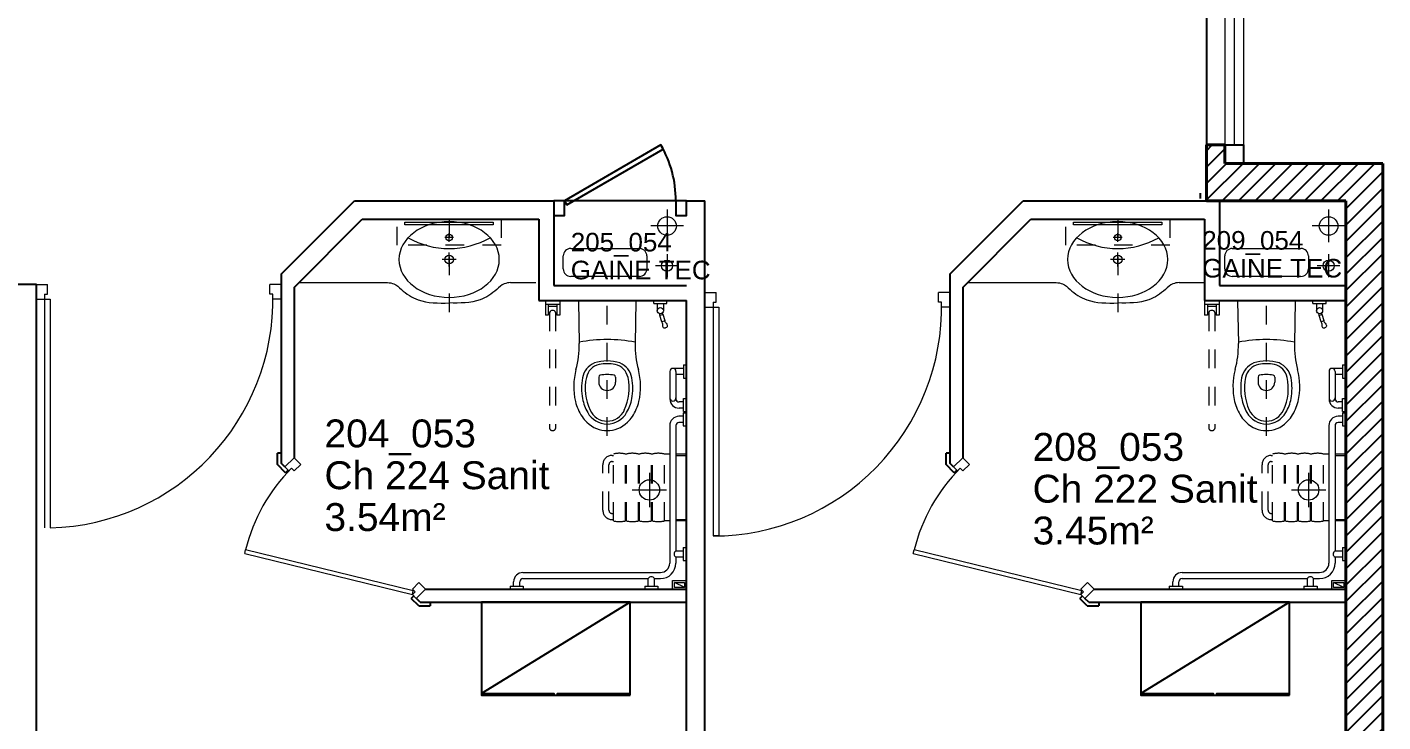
# Model space of a CAD drawing. Header units: millimetres. Extents: x -11 to 211, y -5 to 120.
# Drawn here: x 201.82 to 209.12, y 51.67 to 55.4 of the extents above; entities that cross this region are included whole.
import ezdxf

# ---------------------------------------------------------------- set-up
doc = ezdxf.new("R2010")
doc.units = ezdxf.units.MM
doc.header["$LTSCALE"] = 0.1
doc.header["$MEASUREMENT"] = 0
for name, pattern in [('AXES2', [1.125, 0.75, -0.125, 0.125, -0.125]), ('CONTINU', [0]), ('HIDDEN2', [0.1875, 0.125, -0.0625])]:
    doc.linetypes.add(name, pattern=pattern)
doc.layers.get('0').update_dxf_attribs({"linetype": 'CONTINUOUS'})
for name, color, linetype in [('A_AGENC', 204, 'CONTINUOUS'), ('A_EQMP', 142, 'CONTINUOUS'), ('A_Etiqu_Gaine', 8, 'CONTINUOUS'), ('A_Etiqu_Gaine_ancien', 8, 'CONTINUOUS'), ('A_Etiqu_Gaine_code', 8, 'CONTINUOUS'), ('A_Etiqu_Local', 8, 'CONTINUOUS'), ('A_HACH_STRUC', 7, 'CONTINUOUS'), ('A_MUR_CLOIS', 7, 'CONTINU'), ('A_MURS_ALÈG', 7, 'CONTINU')]:
    doc.layers.add(name, color=color, linetype=linetype)
for name, color, linetype, lineweight in [('A_CHASS', 4, 'CONTINU', 0), ('A_MURS_STRU', 7, 'CONTINU', 40), ('A_PORTE', 8, 'CONTINU', 0), ('A_SANI', 5, 'CONTINU', 0)]:
    doc.layers.add(name, color=color, linetype=linetype, lineweight=lineweight)
doc.styles.add('Attribut', font='arial.ttf')

# ---------------------------------------------------------------- blocks, each defined once
blk = doc.blocks.new('A_Etiqu_Local')
at = {"style": 'Attribut', "flags": 1}
for tag, p in [('CODE_HOPITAL', (-0.4463, 1.632)), ('CODE_SITE', (-0.4463, 1.407)), ('CODE_BATIMENT', (-0.4463, 1.182)), ('CODE_SECTEUR', (-0.4463, 0.957)), ('CODE_ETAGE', (-0.4463, 0.732)), ('NOM_NORMALISE', (-0.4463, -0.843)), ('SECTEUR_ACTIVITE', (-0.4463, -1.068)), ('SOUS_SECTEUR_ACTIVITE', (-0.4463, -1.293)), ('VOLUME', (-0.4463, -1.518)), ('SERVICE', (-0.4463, -1.743)), ('CODE_UG', (-0.4463, -1.968)), ('CODE_UA', (-0.4463, -2.193)), ('CODE_POLE', (-0.4463, -2.418)), ('OCCUPANT_EXTERNE', (-0.4463, -2.643)), ('DISPONIBILITE', (-0.4463, -2.868)), ('ACCES_HANDICAPES', (-0.4463, -3.093)), ('NATURE_SOL', (-0.4463, -3.318)), ('RISQUE_LABORATOIRE', (-0.4463, -3.543)), ('AMIANTE', (-0.4463, -3.768))]:
    blk.add_attdef(tag, p, '', height=0.15, dxfattribs=at)
at = {"layer": 'A_Etiqu_Local', "style": 'Attribut'}
for tag, p in [('CODE_PIECE', (-0.4463, 0.282)), ('NOM_USAGE', (-0.4463, 0.057)), ('SURFACE', (-0.4463, -0.168))]:
    blk.add_attdef(tag, p, '', height=0.15, dxfattribs=at)
blk = doc.blocks.new('A_Etiqu_Gaine')
at = {"style": 'Attribut', "flags": 1}
for tag, p in [('CODE_HOPITAL', (-0.4323, 0.8651)), ('CODE_SITE', (-0.4323, 0.7151)), ('CODE_BATIMENT', (-0.4323, 0.5651)), ('CODE_SECTEUR', (-0.4323, 0.4151)), ('CODE_ETAGE', (-0.4323, 0.2651)), ('NOM_NORMALISE', (-0.4323, -0.3349)), ('SECTEUR_ACTIVITE', (-0.4323, -0.4849)), ('SOUS_SECTEUR_ACTIVITE', (-0.4323, -0.6349)), ('SURFACE', (-0.4323, -0.7849)), ('CODE_UG', (-0.4323, -0.9349)), ('CODE_POLE', (-0.4323, -1.0849)), ('AMIANTE', (-0.4323, -1.2349))]:
    blk.add_attdef(tag, p, '', height=0.1, dxfattribs=at)
at = {"layer": 'A_Etiqu_Gaine', "style": 'Attribut'}
blk.add_attdef('NOM_USAGE', (-0.4323, -0.1849), '', height=0.1, dxfattribs=at)
at = {"layer": 'A_Etiqu_Gaine_ancien', "style": 'Attribut'}
blk.add_attdef('CODE_PIECE_ANCIEN', (-0.4323, 0.1151), '', height=0.1, dxfattribs=at)
at = {"layer": 'A_Etiqu_Gaine_code', "style": 'Attribut'}
blk.add_attdef('CODE_PIECE', (-0.4323, -0.0349), '', height=0.1, dxfattribs=at)

msp = doc.modelspace()

# ---------------------------------------------------------------- hatches: boundary and pattern name
at = {"layer": 'A_HACH_STRUC'}
h = msp.add_hatch(dxfattribs=at)
h.set_pattern_fill('ANSI31', color=8, scale=0.5, angle=359.76959, style=0)
h.paths.add_polyline_path([(201.5499, 63.0209), (201.5499, 63.5209), (202.0499, 63.5209), (202.0499, 63.0209)])
h.paths.add_polyline_path([(201.5499, 56.2709), (201.5499, 56.7709), (202.0499, 56.7709), (202.0499, 56.2709)])
h.paths.add_polyline_path([(174.7499, 59.696), (174.2499, 59.696), (174.2499, 60.196), (174.7499, 60.196)], flags=17)
h.paths.add_polyline_path([(181.4499, 52.546), (181.4499, 53.046), (181.9499, 53.046), (181.9499, 52.546)], flags=17)
h.paths.add_polyline_path([(174.7499, 52.546), (174.2499, 52.546), (174.2499, 53.046), (174.7499, 53.046)], flags=17)
h.paths.add_polyline_path([(201.7164, 49.9462), (201.9164, 49.9462), (202.0662, 49.9462), (202.0662, 50.4462), (201.5662, 50.4462), (201.5662, 49.9462)])
h.paths.add_polyline_path([(194.5, 49.9462), (194.7, 49.9462), (194.8499, 49.9462), (194.8499, 50.4462), (194.3499, 50.4462), (194.3499, 49.9462)])
h.paths.add_polyline_path([(194.5, 69.2462), (194.7, 69.2462), (194.8499, 69.2462), (194.8499, 68.7462), (194.3499, 68.7462), (194.3499, 69.2462)])
edge = h.paths.add_edge_path()
edge.add_line((181.6498, 66.5712), (181.7498, 66.5712))
edge.add_line((174.4498, 66.5712), (174.5498, 66.5712))
edge.add_line((181.825, 67.2962), (181.825, 67.0462))
edge.add_line((181.5754, 67.2962), (181.825, 67.2962))
edge.add_line((181.5754, 67.2962), (181.5754, 67.0462))
edge.add_line((181.4499, 67.0462), (181.5754, 67.0462))
edge.add_line((181.4499, 67.0462), (181.4499, 66.5712))
edge.add_line((181.4499, 66.5712), (181.6498, 66.5712))
edge.add_line((181.9499, 67.0462), (181.825, 67.0462))
edge.add_line((181.7498, 66.5712), (181.9499, 66.5712))
edge.add_line((181.9499, 66.5712), (181.9499, 67.0462))
edge.add_line((174.7499, 67.0462), (174.625, 67.0462))
edge.add_line((174.625, 67.2962), (174.625, 67.0462))
edge.add_line((174.5498, 66.5712), (174.7499, 66.5712))
edge.add_line((174.7499, 66.5712), (174.7499, 67.0462))
edge.add_line((174.3753, 67.2962), (174.3753, 67.0462))
edge.add_line((174.2499, 67.0462), (174.3753, 67.0462))
edge.add_line((174.2499, 67.0462), (174.2499, 66.5712))
edge.add_line((174.2499, 66.5712), (174.4498, 66.5712))
edge.add_line((174.3753, 67.2962), (174.625, 67.2962))
edge.add_line((181.6498, 46.1962), (181.9499, 46.1962))
edge.add_line((181.9499, 46.1962), (181.9499, 45.7212))
edge.add_line((181.4499, 45.7212), (181.4499, 46.1962))
edge.add_line((181.4499, 46.1962), (181.6498, 46.1962))
edge.add_line((181.9499, 45.7212), (181.825, 45.7212))
edge.add_line((181.825, 45.4712), (181.825, 45.7212))
edge.add_line((181.5754, 45.4712), (181.825, 45.4712))
edge.add_line((181.5754, 45.4712), (181.5754, 45.7212))
edge.add_line((181.4499, 45.7212), (181.5754, 45.7212))
edge.add_line((174.4498, 46.1962), (174.7499, 46.1962))
edge.add_line((174.7499, 46.1962), (174.7499, 45.7212))
edge.add_line((174.7499, 45.7212), (174.625, 45.7212))
edge.add_line((174.625, 45.4712), (174.625, 45.7212))
edge.add_line((174.2499, 45.7212), (174.2499, 46.1962))
edge.add_line((174.2499, 46.1962), (174.4498, 46.1962))
edge.add_line((174.3753, 45.4712), (174.3753, 45.7212))
edge.add_line((174.2499, 45.7212), (174.3753, 45.7212))
edge.add_line((174.3753, 45.4712), (174.625, 45.4712))
h = msp.add_hatch(dxfattribs=at)
h.set_pattern_fill('ANSI31', color=8, scale=0.5, angle=359.76959, style=0)
h.set_pattern_definition([(44.7696, (208.16553, 47.69638), (-0.0440161, 0.04437154), [])])
h.paths.add_polyline_path([(209.1159, 54.6709), (208.2655, 54.6709), (208.2655, 54.7709), (208.1655, 54.7709), (208.1655, 54.4709), (208.2359, 54.4709), (208.9159, 54.4709), (208.9159, 47.7964), (208.891, 47.7964), (208.891, 47.6964), (208.9159, 47.6964), (209.1159, 47.6964)])

# ---------------------------------------------------------------- linework, layer by layer
at = {"layer": 'A_AGENC', "color": 8, "linetype": 'Continuous'}
for p, q in [((205.2286, 54.7708), (204.7092, 54.4709)), ((204.722, 54.4487), (205.2414, 54.7485)), ((205.2414, 54.7485), (205.2286, 54.7708)), ((205.3089, 54.4709), (204.7092, 54.4709)), ((204.7092, 54.4709), (204.722, 54.4487))]:
    msp.add_line(p, q, dxfattribs=at)
for points in [[(204.6522, 54.4709), (204.6522, 54.3909), (204.7092, 54.3909), (204.7092, 54.4709)], [(205.3089, 54.4709), (205.3089, 54.3909), (205.3659, 54.3909), (205.3659, 54.4709)]]:
    msp.add_lwpolyline(points, close=True, dxfattribs=at)
msp.add_arc((204.7092, 54.4709), 0.5998, 359.99998, 29.99999, dxfattribs=at)
at = {"layer": 'A_CHASS', "color": 8, "linetype": 'Continuous'}
for p, q in [((208.2655, 56.1709), (208.2655, 54.6709)), ((208.3155, 56.1709), (208.3155, 54.7709)), ((208.3655, 56.1709), (208.3655, 54.7709))]:
    msp.add_line(p, q, dxfattribs=at)
at = {"layer": 'A_EQMP', "color": 8}
for p, q in [((205.0627, 52.3107), (204.2627, 51.8207)), ((208.6126, 52.3107), (207.8126, 51.8207))]:
    msp.add_line(p, q, dxfattribs=at)
for points in [[(205.0627, 51.8107), (205.0627, 52.3107), (204.2627, 52.3107), (204.2627, 51.8107)], [(208.6126, 51.8107), (208.6126, 52.3107), (207.8126, 52.3107), (207.8126, 51.8107)]]:
    msp.add_lwpolyline(points, close=True, dxfattribs=at)
for points in [[(204.2627, 51.8207), (204.6527, 51.8207), (204.6527, 51.8107)], [(204.6727, 51.8107), (204.6727, 51.8207), (205.0627, 51.8207)], [(207.8126, 51.8207), (208.2026, 51.8207), (208.2026, 51.8107)], [(208.2226, 51.8107), (208.2226, 51.8207), (208.6126, 51.8207)]]:
    msp.add_lwpolyline(points, dxfattribs=at)
at = {"layer": 'A_MUR_CLOIS', "color": 8, "linetype": 'Continuous'}
for p, q in [((203.1842, 54.0757), (203.5795, 54.4709)), ((203.5795, 54.4709), (204.6522, 54.4709)), ((204.6522, 54.4709), (204.6522, 54.0139)), ((205.3659, 54.4709), (205.4659, 54.4709)), ((205.4659, 47.7964), (205.4659, 54.4709)), ((206.784, 54.0757), (207.1793, 54.4709)), ((207.1793, 54.4709), (208.2359, 54.4709)), ((208.1345, 54.482), (208.1345, 54.512)), ((208.2359, 54.4709), (208.2359, 54.0139)), ((203.2542, 54.0042), (203.6209, 54.3709)), ((203.6209, 54.3709), (204.5722, 54.3709)), ((204.5722, 54.3709), (204.5722, 53.9339)), ((206.854, 54.0042), (207.2207, 54.3709)), ((207.2207, 54.3709), (208.1559, 54.3709)), ((208.1559, 54.3709), (208.1559, 53.9339)), ((201.8664, 50.4462), (201.8664, 54.0209)), ((203.1839, 54.0757), (203.1839, 53.0595)), ((206.784, 54.0757), (206.784, 53.0595)), ((203.2539, 54.0042), (203.2539, 53.0878)), ((204.6522, 54.0139), (205.3659, 54.0139)), ((206.854, 54.0042), (206.854, 53.0878)), ((208.2359, 54.0139), (208.9159, 54.0139)), ((204.5722, 53.9339), (205.3659, 53.9339)), ((205.3659, 47.7964), (205.3659, 53.9339)), ((208.1559, 53.9339), (208.9159, 53.9339)), ((203.1839, 53.113), (203.1639, 53.113)), ((203.1639, 53.0512), (203.1639, 53.113)), ((206.784, 53.113), (206.764, 53.113)), ((206.764, 53.0512), (206.764, 53.113)), ((203.2076, 53.0075), (203.1639, 53.0512)), ((203.2047, 53.0387), (203.1839, 53.0595)), ((203.2076, 53.0075), (203.2217, 53.0216)), ((206.8077, 53.0075), (206.764, 53.0512)), ((206.8048, 53.0387), (206.784, 53.0595)), ((206.8077, 53.0075), (206.8219, 53.0216)), ((203.899, 52.3446), (203.8849, 52.3305)), ((203.9619, 52.3807), (203.9616, 52.3811)), ((203.9619, 52.3807), (205.3659, 52.3807)), ((207.4989, 52.3446), (207.4847, 52.3305)), ((207.5618, 52.3807), (208.9152, 52.3807)), ((203.9246, 52.2907), (203.8849, 52.3305)), ((203.9329, 52.3107), (203.9121, 52.3316)), ((203.9246, 52.2907), (203.9864, 52.2907)), ((203.9329, 52.3107), (205.3659, 52.3107)), ((203.9864, 52.3107), (203.9864, 52.2907)), ((207.5245, 52.2907), (207.4847, 52.3305)), ((207.5328, 52.3107), (207.5119, 52.3316)), ((207.5245, 52.2907), (207.5863, 52.2907)), ((207.5328, 52.3107), (208.9159, 52.3107)), ((207.5863, 52.3107), (207.5863, 52.2907))]:
    msp.add_line(p, q, dxfattribs=at)
msp.add_lwpolyline([(208.2655, 54.6709), (208.2655, 54.7709), (208.3655, 54.7709), (208.3655, 54.6709)], close=True, dxfattribs=at)
msp.add_lwpolyline([(201.7661, 54.0209), (201.8664, 54.0209)], dxfattribs=at)
at = {"layer": 'A_MURS_ALÈG', "color": 8, "ltscale": 200}
msp.add_line((208.1655, 56.1709), (208.1655, 54.7709), dxfattribs=at)
at = {"layer": 'A_MURS_STRU', "color": 8, "linetype": 'Continuous'}
for p, q in [((208.1655, 54.7709), (208.1655, 54.4709)), ((208.1655, 54.7709), (208.2655, 54.7709)), ((208.2655, 54.6709), (208.2655, 54.7709)), ((209.1159, 54.6709), (208.2655, 54.6709)), ((209.1159, 47.6964), (209.1159, 54.6709)), ((208.1655, 54.4709), (208.9159, 54.4709)), ((208.9159, 47.7964), (208.9159, 54.4709))]:
    msp.add_line(p, q, dxfattribs=at)
at = {"layer": 'A_PORTE', "color": 8, "linetype": 'Continuous'}
for p, q in [((201.8661, 54.0206), (201.9259, 54.0206)), ((201.9259, 53.9684), (201.9259, 54.0206)), ((203.1236, 53.9681), (203.1236, 54.0203)), ((203.1835, 54.0203), (203.1236, 54.0203)), ((201.9099, 53.9684), (201.9259, 53.9684)), ((201.9099, 53.9684), (201.9099, 52.7106)), ((203.1396, 53.9681), (203.1236, 53.9681)), ((203.1396, 53.9403), (203.1396, 53.9681)), ((205.4659, 53.9773), (205.5258, 53.9773)), ((205.4659, 53.9773), (205.4659, 53.8973)), ((205.5258, 53.9251), (205.5258, 53.9773)), ((206.7837, 53.9773), (206.7238, 53.9773)), ((206.7238, 53.9251), (206.7238, 53.9773)), ((201.8661, 53.9406), (201.9399, 53.9406)), ((201.9399, 53.9406), (201.9399, 52.7106)), ((203.1835, 53.9403), (203.1396, 53.9403)), ((205.4659, 53.8973), (205.5398, 53.8973)), ((205.5098, 53.9251), (205.5258, 53.9251)), ((205.5098, 53.9251), (205.5098, 52.6673)), ((205.5398, 53.8973), (205.5398, 52.6673)), ((206.7398, 53.9251), (206.7238, 53.9251)), ((206.7398, 53.8973), (206.7398, 53.9251)), ((206.7837, 53.8973), (206.7398, 53.8973)), ((205.5398, 52.6673), (205.5098, 52.6673))]:
    msp.add_line(p, q, dxfattribs=at)
at = {"layer": 'A_PORTE', "color": 8}
for p, q in [((202.9877, 52.5733), (202.9925, 52.5928)), ((202.9877, 52.5733), (203.8906, 52.3525)), ((203.8953, 52.3719), (202.9923, 52.5928)), ((206.5876, 52.5733), (206.5923, 52.5928)), ((206.5876, 52.5733), (207.4904, 52.3525)), ((207.4952, 52.3719), (206.5922, 52.5928)), ((203.8906, 52.3525), (203.8953, 52.3719)), ((207.4904, 52.3525), (207.4952, 52.3719))]:
    msp.add_line(p, q, dxfattribs=at)
for points in [[(203.2542, 53.0171), (203.24, 53.0313), (203.2259, 53.0171), (203.2047, 53.0384), (203.2542, 53.0878), (203.2895, 53.0525), (203.2542, 53.0171)], [(206.854, 53.0171), (206.8399, 53.0313), (206.8257, 53.0171), (206.8045, 53.0384), (206.854, 53.0878), (206.8894, 53.0525), (206.854, 53.0171)], [(203.9118, 52.3312), (203.8906, 52.3525), (203.9047, 52.3666), (203.8906, 52.3807), (203.9259, 52.4161), (203.9613, 52.3807), (203.9118, 52.3312)], [(207.5116, 52.3312), (207.4904, 52.3525), (207.5046, 52.3666), (207.4904, 52.3807), (207.5258, 52.4161), (207.5611, 52.3807), (207.5116, 52.3312)]]:
    msp.add_lwpolyline(points, dxfattribs=at)
for centre, radius, start, end in [((201.9093, 53.9409), 1.2306, 271.42667, 1.28185), ((205.5098, 53.8973), 1.23, 270, 1.29426), ((203.9047, 52.3666), 0.94, 135, 166.07535), ((207.5046, 52.3666), 0.94, 135, 166.07535)]:
    msp.add_arc(centre, radius, start, end, dxfattribs=at)
at = {"layer": 'A_SANI', "color": 8, "linetype": 'Continuous'}
for p, q in [((205.2618, 54.4226), (205.2618, 54.2469)), ((208.8235, 54.4226), (208.8235, 54.2469)), ((203.8495, 54.3406), (203.8495, 54.3551)), ((203.8495, 54.3551), (204.3259, 54.3551)), ((204.3259, 54.3406), (203.8495, 54.3406)), ((204.3259, 54.3551), (204.3259, 54.3406)), ((205.3496, 54.3347), (205.1739, 54.3347)), ((207.4493, 54.3406), (207.4493, 54.3551)), ((207.4493, 54.3551), (207.9257, 54.3551)), ((207.9257, 54.3406), (207.4493, 54.3406)), ((207.9257, 54.3551), (207.9257, 54.3406)), ((208.9113, 54.3347), (208.7356, 54.3347)), ((204.1124, 54.2727), (204.0646, 54.2727)), ((204.0885, 54.2488), (204.0885, 54.2967)), ((207.7122, 54.2727), (207.6644, 54.2727)), ((207.6883, 54.2488), (207.6883, 54.2967)), ((204.0885, 54.1162), (204.0885, 54.1927)), ((204.7031, 54.1039), (204.7031, 54.1739)), ((204.7431, 54.2139), (205.1131, 54.2139)), ((205.1531, 54.1739), (205.1531, 54.1039)), ((205.2618, 54.1824), (205.2618, 54.0594)), ((207.6883, 54.1162), (207.6883, 54.1927)), ((208.2648, 54.1039), (208.2648, 54.1739)), ((208.3048, 54.2139), (208.6748, 54.2139)), ((208.7148, 54.1739), (208.7148, 54.1039)), ((208.8235, 54.1824), (208.8235, 54.0594)), ((204.1267, 54.1545), (204.0502, 54.1545)), ((205.3233, 54.1209), (205.2003, 54.1209)), ((207.7266, 54.1545), (207.6501, 54.1545)), ((208.885, 54.1209), (208.762, 54.1209)), ((203.2804, 54.0305), (203.7573, 54.0305)), ((204.4196, 54.0305), (204.5561, 54.0305)), ((205.1131, 54.0639), (204.7431, 54.0639)), ((206.8803, 54.0305), (207.3572, 54.0305)), ((208.0194, 54.0305), (208.1559, 54.0305)), ((208.6748, 54.0639), (208.3048, 54.0639)), ((203.1835, 53.9773), (203.1835, 53.8973)), ((206.7837, 53.9773), (206.7837, 53.8973)), ((204.6065, 53.9339), (204.6065, 53.8544)), ((204.6845, 53.9129), (204.6065, 53.9129)), ((204.6224, 53.9129), (204.6224, 53.8544)), ((204.6687, 53.9019), (204.6224, 53.9019)), ((204.6687, 53.9129), (204.6687, 53.8544)), ((204.6845, 53.9339), (204.6845, 53.8544)), ((205.2609, 53.9339), (205.1902, 53.9339)), ((205.1902, 53.9171), (205.1902, 53.9339)), ((205.1902, 53.9171), (205.2609, 53.9171)), ((205.209, 53.9171), (205.209, 53.879)), ((205.242, 53.9171), (205.242, 53.8769)), ((205.2609, 53.9171), (205.2609, 53.9339)), ((208.1558, 53.9339), (208.1558, 53.8544)), ((208.2338, 53.9129), (208.1558, 53.9129)), ((208.1716, 53.9129), (208.1716, 53.8544)), ((208.2179, 53.9019), (208.1716, 53.9019)), ((208.2179, 53.9129), (208.2179, 53.8544)), ((208.2338, 53.9339), (208.2338, 53.8544)), ((208.8101, 53.9339), (208.7394, 53.9339)), ((208.7394, 53.9171), (208.7394, 53.9339)), ((208.7394, 53.9171), (208.8101, 53.9171)), ((208.7583, 53.9171), (208.7583, 53.879)), ((208.7913, 53.9171), (208.7913, 53.8769)), ((208.8101, 53.9171), (208.8101, 53.9339)), ((204.6224, 53.8544), (204.6065, 53.8544)), ((204.629, 53.8619), (204.6224, 53.8619)), ((204.6687, 53.8619), (204.662, 53.8619)), ((204.6845, 53.8544), (204.6687, 53.8544)), ((205.2244, 53.8528), (205.2211, 53.8631)), ((205.2405, 53.8579), (205.2233, 53.8524)), ((205.2342, 53.8184), (205.2233, 53.8524)), ((205.2514, 53.8239), (205.2342, 53.8184)), ((205.2379, 53.811), (205.2353, 53.8188)), ((205.2394, 53.8576), (205.2364, 53.8667)), ((205.2514, 53.8239), (205.2405, 53.8579)), ((205.2528, 53.8157), (205.2503, 53.8236)), ((208.1716, 53.8544), (208.1558, 53.8544)), ((208.1783, 53.8619), (208.1716, 53.8619)), ((208.2179, 53.8619), (208.2113, 53.8619)), ((208.2338, 53.8544), (208.2179, 53.8544)), ((208.7737, 53.8528), (208.7704, 53.8631)), ((208.7897, 53.8579), (208.7725, 53.8524)), ((208.7834, 53.8184), (208.7725, 53.8524)), ((208.8006, 53.8239), (208.7834, 53.8184)), ((208.7871, 53.811), (208.7846, 53.8188)), ((208.7886, 53.8576), (208.7857, 53.8667)), ((208.8006, 53.8239), (208.7897, 53.8579)), ((208.802, 53.8157), (208.7995, 53.8236)), ((205.3499, 53.5876), (205.3667, 53.5876)), ((205.3499, 53.5876), (205.3499, 53.5169)), ((208.8992, 53.5876), (208.9159, 53.5876)), ((208.8992, 53.5876), (208.8992, 53.5169)), ((205.2767, 53.5523), (205.2767, 53.405)), ((205.3499, 53.5688), (205.2932, 53.5688)), ((205.3097, 53.5523), (205.3097, 53.405)), ((205.3499, 53.5358), (205.3097, 53.5358)), ((205.3499, 53.5169), (205.3667, 53.5169)), ((208.8259, 53.5523), (208.8259, 53.405)), ((208.8992, 53.5688), (208.8424, 53.5688)), ((208.8589, 53.5523), (208.8589, 53.405)), ((208.8992, 53.5358), (208.8589, 53.5358)), ((208.8992, 53.5169), (208.9159, 53.5169)), ((205.3499, 53.388), (205.3267, 53.388)), ((205.3499, 53.4068), (205.3667, 53.4068)), ((205.3499, 53.3361), (205.3499, 53.4068)), ((205.3667, 53.4068), (205.3667, 53.3361)), ((208.8992, 53.388), (208.8759, 53.388)), ((208.8992, 53.4068), (208.9159, 53.4068)), ((208.8992, 53.3361), (208.8992, 53.4068)), ((208.9159, 53.4068), (208.9159, 53.3361)), ((205.3492, 53.311), (205.3259, 53.311)), ((205.3499, 53.355), (205.3267, 53.355)), ((205.3492, 53.3298), (205.3492, 53.2591)), ((205.3492, 53.3298), (205.3659, 53.3298)), ((205.3499, 53.3361), (205.3667, 53.3361)), ((208.8984, 53.311), (208.8751, 53.311)), ((208.8992, 53.355), (208.8759, 53.355)), ((208.8984, 53.3298), (208.8984, 53.2591)), ((208.8984, 53.3298), (208.9151, 53.3298)), ((208.8992, 53.3361), (208.9159, 53.3361)), ((205.2759, 53.261), (205.2759, 52.5207)), ((205.3089, 53.261), (205.3089, 52.5862)), ((205.3492, 53.278), (205.3259, 53.278)), ((205.3492, 53.2591), (205.3659, 53.2591)), ((208.8251, 53.261), (208.8251, 52.5207)), ((208.8581, 53.261), (208.8581, 52.5862)), ((208.8984, 53.278), (208.8751, 53.278)), ((208.8984, 53.2591), (208.9151, 53.2591)), ((205.1667, 53.0071), (205.1667, 52.8226)), ((208.7159, 53.0071), (208.7159, 52.8226)), ((205.0744, 52.9149), (205.259, 52.9149)), ((208.6236, 52.9149), (208.8082, 52.9149)), ((205.3492, 52.5862), (205.3089, 52.5862)), ((205.3492, 52.6051), (205.3659, 52.6051)), ((205.3492, 52.6051), (205.3492, 52.5344)), ((205.3659, 52.6051), (205.3659, 52.5344)), ((208.8984, 52.5862), (208.8581, 52.5862)), ((208.8984, 52.6051), (208.9151, 52.6051)), ((208.8984, 52.6051), (208.8984, 52.5344)), ((208.9151, 52.6051), (208.9151, 52.5344)), ((205.3492, 52.5532), (205.3089, 52.5532)), ((205.3089, 52.5532), (205.3089, 52.5207)), ((205.3492, 52.5344), (205.3659, 52.5344)), ((208.8984, 52.5532), (208.8581, 52.5532)), ((208.8581, 52.5532), (208.8581, 52.5207)), ((208.8984, 52.5344), (208.9151, 52.5344)), ((204.4357, 52.3975), (204.4357, 52.4207)), ((204.4687, 52.3975), (204.4687, 52.4207)), ((204.4857, 52.4707), (205.2259, 52.4707)), ((204.4857, 52.4377), (205.1604, 52.4377)), ((205.1604, 52.3975), (205.1604, 52.4377)), ((205.1934, 52.4377), (205.2259, 52.4377)), ((205.1934, 52.3975), (205.1934, 52.4377)), ((205.291, 52.3807), (205.291, 52.4276)), ((205.291, 52.4276), (205.366, 52.4276)), ((205.3568, 52.3907), (205.301, 52.4176)), ((205.301, 52.3907), (205.301, 52.4176)), ((205.301, 52.4176), (205.356, 52.4176)), ((205.356, 52.4176), (205.356, 52.3907)), ((205.366, 52.4276), (205.366, 52.3807)), ((207.9849, 52.3975), (207.9849, 52.4207)), ((208.0179, 52.3975), (208.0179, 52.4207)), ((208.0349, 52.4707), (208.7751, 52.4707)), ((208.0349, 52.4377), (208.7096, 52.4377)), ((208.7096, 52.3975), (208.7096, 52.4377)), ((208.7426, 52.4377), (208.7751, 52.4377)), ((208.7426, 52.3975), (208.7426, 52.4377)), ((208.8402, 52.3807), (208.8402, 52.4276)), ((208.8402, 52.4276), (208.9152, 52.4276)), ((208.906, 52.3907), (208.8502, 52.4176)), ((208.8502, 52.3907), (208.8502, 52.4176)), ((208.8502, 52.4176), (208.9052, 52.4176)), ((208.9052, 52.4176), (208.9052, 52.3907)), ((208.9152, 52.4276), (208.9152, 52.3807)), ((204.4168, 52.3975), (204.4168, 52.3807)), ((204.4168, 52.3975), (204.4875, 52.3975)), ((204.4875, 52.3975), (204.4875, 52.3807)), ((205.1416, 52.3975), (205.2123, 52.3975)), ((205.1416, 52.3975), (205.1416, 52.3807)), ((205.1416, 52.3807), (205.2123, 52.3807)), ((205.2123, 52.3975), (205.2123, 52.3807)), ((205.366, 52.3807), (205.291, 52.3807)), ((205.356, 52.3907), (205.301, 52.3907)), ((207.9661, 52.3975), (207.9661, 52.3807)), ((207.9661, 52.3975), (208.0368, 52.3975)), ((208.0368, 52.3975), (208.0368, 52.3807)), ((208.6908, 52.3975), (208.7615, 52.3975)), ((208.6908, 52.3975), (208.6908, 52.3807)), ((208.6908, 52.3807), (208.7615, 52.3807)), ((208.7615, 52.3975), (208.7615, 52.3807)), ((208.9152, 52.3807), (208.8402, 52.3807)), ((208.9052, 52.3907), (208.8502, 52.3907))]:
    msp.add_line(p, q, dxfattribs=at)
at = {"layer": 'A_SANI', "color": 8, "linetype": 'HIDDEN2', "ltscale": 0.5}
for p, q in [((203.8085, 54.2309), (203.8085, 54.3709)), ((203.8085, 54.3709), (204.3685, 54.3709)), ((204.3685, 54.3709), (204.3685, 54.2309)), ((207.4083, 54.2309), (207.4083, 54.3709)), ((207.4083, 54.3709), (207.9683, 54.3709)), ((207.9683, 54.3709), (207.9683, 54.2309)), ((204.3685, 54.2309), (203.8085, 54.2309)), ((207.9683, 54.2309), (207.4083, 54.2309)), ((204.629, 53.8695), (204.629, 53.2459)), ((204.662, 53.8695), (204.662, 53.2459)), ((208.1783, 53.8695), (208.1783, 53.2459)), ((208.2113, 53.8695), (208.2113, 53.2459)), ((204.9659, 53.1006), (204.9726, 53.1006)), ((204.9726, 52.7488), (204.9726, 53.1074)), ((205.0376, 52.7488), (205.0376, 53.1074)), ((205.0426, 53.1074), (205.0376, 53.1074)), ((205.0426, 52.7488), (205.0426, 53.1074)), ((205.1076, 52.7488), (205.1076, 53.1074)), ((205.1126, 53.1074), (205.1076, 53.1074)), ((205.1126, 52.7488), (205.1126, 53.1074)), ((205.1776, 52.7488), (205.1776, 53.1074)), ((205.1826, 53.1074), (205.1776, 53.1074)), ((205.1826, 52.7488), (205.1826, 53.1074)), ((205.2476, 52.7488), (205.2476, 53.1074)), ((205.2759, 53.1074), (205.2476, 53.1074)), ((205.3659, 53.1074), (205.3089, 53.1074)), ((205.3089, 53.1006), (205.3659, 53.1006)), ((208.5151, 53.1006), (208.5219, 53.1006)), ((208.5219, 52.7488), (208.5219, 53.1074)), ((208.5869, 52.7488), (208.5869, 53.1074)), ((208.5919, 53.1074), (208.5869, 53.1074)), ((208.5919, 52.7488), (208.5919, 53.1074)), ((208.6569, 52.7488), (208.6569, 53.1074)), ((208.6619, 53.1074), (208.6569, 53.1074)), ((208.6619, 52.7488), (208.6619, 53.1074)), ((208.7269, 52.7488), (208.7269, 53.1074)), ((208.7319, 53.1074), (208.7269, 53.1074)), ((208.7319, 52.7488), (208.7319, 53.1074)), ((208.7969, 52.7488), (208.7969, 53.1074)), ((208.8251, 53.1074), (208.7969, 53.1074)), ((208.9151, 53.1074), (208.8581, 53.1074)), ((208.8581, 53.1006), (208.9151, 53.1006)), ((204.9159, 52.8056), (204.9159, 53.0506)), ((204.9489, 52.8056), (204.9489, 53.0506)), ((204.9659, 53.0676), (204.9726, 53.0676)), ((208.4651, 52.8056), (208.4651, 53.0506)), ((208.4981, 52.8056), (208.4981, 53.0506)), ((208.5151, 53.0676), (208.5219, 53.0676)), ((204.9659, 52.7886), (204.9726, 52.7886)), ((208.5151, 52.7886), (208.5219, 52.7886)), ((204.9659, 52.7556), (204.9726, 52.7556)), ((205.0426, 52.7488), (205.0376, 52.7488)), ((205.1126, 52.7488), (205.1076, 52.7488)), ((205.1826, 52.7488), (205.1776, 52.7488)), ((205.2759, 52.7488), (205.2476, 52.7488)), ((205.3089, 52.7556), (205.3659, 52.7556)), ((205.3659, 52.7488), (205.3089, 52.7488)), ((208.5151, 52.7556), (208.5219, 52.7556)), ((208.5919, 52.7488), (208.5869, 52.7488)), ((208.6619, 52.7488), (208.6569, 52.7488)), ((208.7319, 52.7488), (208.7269, 52.7488)), ((208.8251, 52.7488), (208.7969, 52.7488)), ((208.8581, 52.7556), (208.9151, 52.7556)), ((208.9151, 52.7488), (208.8581, 52.7488))]:
    msp.add_line(p, q, dxfattribs=at)
at = {"layer": 'A_SANI', "color": 8, "linetype": 'AXES2', "ltscale": 0.3}
for p, q in [((204.0885, 54.3709), (204.0885, 53.7943)), ((207.6883, 54.3709), (207.6883, 53.7943))]:
    msp.add_line(p, q, dxfattribs=at)
at = {"layer": 'A_SANI', "color": 8, "linetype": 'HIDDEN2'}
for p, q in [((204.9394, 53.2056), (204.9394, 53.9578)), ((208.4886, 53.2056), (208.4886, 53.9578))]:
    msp.add_line(p, q, dxfattribs=at)
at = {"layer": 'A_SANI', "color": 8}
for p, q in [((204.7844, 53.9308), (204.7887, 53.7018)), ((205.0913, 53.9339), (204.7874, 53.9339)), ((205.0943, 53.9308), (205.0901, 53.7018)), ((208.3337, 53.9308), (208.3379, 53.7018)), ((208.6406, 53.9339), (208.3367, 53.9339)), ((208.6436, 53.9308), (208.6393, 53.7018)), ((204.8944, 53.5217), (204.8944, 53.495)), ((204.9844, 53.5217), (204.9844, 53.495)), ((208.4436, 53.5217), (208.4436, 53.495)), ((208.5336, 53.5217), (208.5336, 53.495))]:
    msp.add_line(p, q, dxfattribs=at)
at = {"layer": 'A_SANI', "color": 8, "linetype": 'Continuous'}
for centre, radius in [((205.2618, 54.3347), 0.05), ((208.8235, 54.3347), 0.05), ((204.0885, 54.2727), 0.0175), ((207.6883, 54.2727), 0.0175), ((204.0885, 54.1545), 0.023), ((207.6883, 54.1545), 0.023), ((205.2618, 54.1209), 0.03), ((208.8235, 54.1209), 0.03), ((205.2255, 53.879), 0.0165), ((208.7748, 53.879), 0.0165), ((205.1667, 52.9149), 0.055), ((208.7159, 52.9149), 0.055)]:
    msp.add_circle(centre, radius, dxfattribs=at)
for centre, radius, start, end in [((204.0885, 54.6611), 0.4476, 240.42755, 299.57245), ((207.6883, 54.6611), 0.4476, 240.42755, 299.57245), ((204.7431, 54.1739), 0.04, 89.99924, 179.99933), ((205.1131, 54.1739), 0.04, 0.00067, 90.00076), ((208.3048, 54.1739), 0.04, 89.99924, 179.99933), ((208.6748, 54.1739), 0.04, 0.00067, 90.00076), ((204.7431, 54.1039), 0.04, 179.99924, 269.99933), ((205.1131, 54.1039), 0.04, 269.99924, 359.99933), ((208.3048, 54.1039), 0.04, 179.99924, 269.99933), ((208.6748, 54.1039), 0.04, 269.99924, 359.99933), ((204.6455, 53.8629), 0.0178, 21.92878, 158.07122), ((208.1948, 53.8629), 0.0178, 21.92878, 158.07122), ((205.2932, 53.5523), 0.0165, 0, 180), ((208.8424, 53.5523), 0.0165, 0, 180), ((205.2932, 53.4095), 0.0165, 180, 360), ((205.3267, 53.405), 0.05, 180, 270), ((205.3267, 53.405), 0.017, 180, 270), ((208.8424, 53.4095), 0.0165, 180, 360), ((208.8759, 53.405), 0.05, 180, 270), ((208.8759, 53.405), 0.017, 180, 270), ((205.3259, 53.261), 0.05, 90, 180), ((208.8751, 53.261), 0.05, 90, 180), ((205.3259, 53.261), 0.017, 90, 180), ((208.8751, 53.261), 0.017, 90, 180), ((205.3181, 52.5697), 0.0189, 119.13506, 240.86494), ((208.8673, 52.5697), 0.0189, 119.13506, 240.86494), ((205.2259, 52.5207), 0.083, 270, 0), ((205.2259, 52.5207), 0.05, 270, 0), ((208.7751, 52.5207), 0.083, 270, 0), ((208.7751, 52.5207), 0.05, 270, 0), ((204.4857, 52.4207), 0.05, 90, 180), ((204.4857, 52.4207), 0.017, 90, 180), ((205.1769, 52.4285), 0.0189, 29.13506, 150.86494), ((208.0349, 52.4207), 0.05, 90, 180), ((208.0349, 52.4207), 0.017, 90, 180), ((208.7261, 52.4285), 0.0189, 29.13506, 150.86494)]:
    msp.add_arc(centre, radius, start, end, dxfattribs=at)
at = {"layer": 'A_SANI', "color": 8}
for centre, radius, start, end in [((204.7874, 53.9309), 0.003, 90, 181.06398), ((205.0913, 53.9309), 0.003, 358.93602, 90), ((208.3367, 53.9309), 0.003, 90, 181.06398), ((208.6406, 53.9309), 0.003, 358.93602, 90), ((204.2888, 53.6925), 0.5, 344.88729, 1.06398), ((204.9397, 52.9139), 0.81, 79.30638, 100.737), ((205.59, 53.6925), 0.5, 178.93602, 195.11271), ((207.838, 53.6925), 0.5, 344.88729, 1.06398), ((208.4889, 52.9139), 0.81, 79.30638, 100.737), ((209.1392, 53.6925), 0.5, 178.93602, 195.11271), ((204.9144, 53.4969), 0.11, 113.12434, 169.41239), ((204.9153, 53.5013), 0.09, 102.10426, 168.0461), ((204.9394, 53.3889), 0.22, 71.94075, 108.05984), ((204.9394, 53.3889), 0.205, 77.89574, 102.10108), ((204.9635, 53.5013), 0.09, 11.9539, 77.89574), ((204.9644, 53.4969), 0.11, 10.58761, 66.87566), ((208.4636, 53.4969), 0.11, 113.12434, 169.41239), ((208.4645, 53.5013), 0.09, 102.10426, 168.0461), ((208.4886, 53.3889), 0.22, 71.94075, 108.05984), ((208.4886, 53.3889), 0.205, 77.89574, 102.10108), ((208.5127, 53.5013), 0.09, 11.9539, 77.89574), ((208.5136, 53.4969), 0.11, 10.58761, 66.87566), ((205.1094, 53.4709), 0.35, 164.88729, 193.11491), ((205.1011, 53.462), 0.3, 169.41239, 190.77744), ((205.1011, 53.462), 0.28, 168.0461, 204.81427), ((204.9044, 53.5217), 0.01, 103.47052, 180), ((204.9394, 53.3756), 0.1603, 76.52948, 103.47052), ((204.9744, 53.5217), 0.01, 0, 76.52948), ((204.7776, 53.462), 0.28, 335.18573, 11.9539), ((204.7776, 53.462), 0.3, 349.22256, 10.58761), ((204.7694, 53.4709), 0.35, 346.88509, 15.11271), ((208.6586, 53.4709), 0.35, 164.88729, 193.11491), ((208.6504, 53.462), 0.3, 169.41239, 190.77744), ((208.6504, 53.462), 0.28, 168.0461, 204.81427), ((208.4536, 53.5217), 0.01, 103.47052, 180), ((208.4886, 53.3756), 0.1603, 76.52948, 103.47052), ((208.5236, 53.5217), 0.01, 0, 76.52948), ((208.3268, 53.462), 0.28, 335.18573, 11.9539), ((208.3268, 53.462), 0.3, 349.22256, 10.58761), ((208.3186, 53.4709), 0.35, 346.88509, 15.11271), ((204.9394, 53.495), 0.045, 180, 0), ((208.4886, 53.495), 0.045, 180, 0), ((205.012, 53.4482), 0.25, 193.11491, 213.63285), ((205.0324, 53.4489), 0.23, 190.77744, 210.66727), ((204.8464, 53.4489), 0.23, 329.33273, 349.22256), ((204.8668, 53.4482), 0.25, 326.36715, 346.88509), ((208.5612, 53.4482), 0.25, 193.11491, 213.63285), ((208.5816, 53.4489), 0.23, 190.77744, 210.66727), ((208.3956, 53.4489), 0.23, 329.33273, 349.22256), ((208.416, 53.4482), 0.25, 326.36715, 346.88509), ((204.9454, 53.4039), 0.17, 213.63285, 227.43169), ((204.9394, 53.3879), 0.119, 208.24281, 331.74256), ((204.9405, 53.3877), 0.103, 204.81427, 269.38411), ((204.9383, 53.3877), 0.103, 270.61589, 335.18573), ((204.9334, 53.4039), 0.17, 312.56831, 326.36715), ((208.4946, 53.4039), 0.17, 213.63285, 227.43169), ((208.4886, 53.3879), 0.119, 208.24281, 331.74256), ((208.4897, 53.3877), 0.103, 204.81427, 269.38411), ((208.4875, 53.3877), 0.103, 270.61589, 335.18573), ((208.4826, 53.4039), 0.17, 312.56831, 326.36715), ((204.9394, 53.3889), 0.155, 225.31377, 314.66842), ((208.4886, 53.3889), 0.155, 225.31377, 314.66842)]:
    msp.add_arc(centre, radius, start, end, dxfattribs=at)
at = {"layer": 'A_SANI', "color": 8, "linetype": 'HIDDEN2', "ltscale": 0.5}
for centre, radius, start, end in [((204.6455, 53.2512), 0.0173, 197.79386, 342.20614), ((208.1948, 53.2512), 0.0173, 197.79386, 342.20614), ((204.9659, 53.0506), 0.05, 90, 180), ((205.0051, 52.995), 0.1169, 73.86503, 106.13497), ((205.0751, 52.995), 0.1169, 73.86503, 106.13497), ((205.1451, 52.995), 0.1169, 73.86503, 106.13497), ((205.2151, 52.995), 0.1169, 73.86503, 106.13497), ((208.5151, 53.0506), 0.05, 90, 180), ((208.5544, 52.995), 0.1169, 73.86503, 106.13497), ((208.6244, 52.995), 0.1169, 73.86503, 106.13497), ((208.6944, 52.995), 0.1169, 73.86503, 106.13497), ((208.7644, 52.995), 0.1169, 73.86503, 106.13497), ((204.9659, 53.0506), 0.017, 90, 180), ((208.5151, 53.0506), 0.017, 90, 180), ((204.9659, 52.8056), 0.05, 180, 270), ((204.9659, 52.8056), 0.017, 180, 270), ((208.5151, 52.8056), 0.05, 180, 270), ((208.5151, 52.8056), 0.017, 180, 270), ((205.0051, 52.8611), 0.1169, 253.86503, 286.13497), ((205.0751, 52.8611), 0.1169, 253.86503, 286.13497), ((205.1451, 52.8611), 0.1169, 253.86503, 286.13497), ((205.2151, 52.8611), 0.1169, 253.86503, 286.13497), ((208.5544, 52.8611), 0.1169, 253.86503, 286.13497), ((208.6244, 52.8611), 0.1169, 253.86503, 286.13497), ((208.6944, 52.8611), 0.1169, 253.86503, 286.13497), ((208.7644, 52.8611), 0.1169, 253.86503, 286.13497)]:
    msp.add_arc(centre, radius, start, end, dxfattribs=at)
at = {"layer": 'A_SANI', "color": 8, "linetype": 'Continuous', "extrusion": (0, 0, -1)}
for centre in [(204.0885, 54.1545), (207.6883, 54.1545)]:
    msp.add_ellipse(centre, major_axis=(0.27, 0), ratio=0.755556, dxfattribs=at)
at = {"layer": 'A_SANI', "color": 8, "linetype": 'Continuous'}
for points in [[(203.7573, 54.0305), (203.7916, 54.0234), (203.8315, 53.9935), (203.9213, 53.9379), (204.0885, 53.9205)], [(204.4196, 54.0305), (204.3854, 54.0234), (204.3454, 53.9935), (204.2556, 53.9379), (204.0885, 53.9205)], [(207.3572, 54.0305), (207.3914, 54.0234), (207.4313, 53.9935), (207.5212, 53.9379), (207.6883, 53.9205)], [(208.0194, 54.0305), (207.9852, 54.0234), (207.9453, 53.9935), (207.8554, 53.9379), (207.6883, 53.9205)], [(205.2379, 53.811), (205.2372, 53.7998), (205.2444, 53.7863), (205.2536, 53.7877)], [(205.2528, 53.8157), (205.2598, 53.807), (205.2618, 53.7919), (205.2535, 53.7877)], [(208.7871, 53.811), (208.7865, 53.7998), (208.7936, 53.7863), (208.8028, 53.7877)], [(208.802, 53.8157), (208.809, 53.807), (208.811, 53.7919), (208.8027, 53.7877)]]:
    msp.add_spline(points, degree=3, dxfattribs=at)

# ---------------------------------------------------------------- block references
at = {"layer": 'A_Etiqu_Gaine', "color": 8}
for p, values in [((205.1756, 54.2328), {'CODE_PIECE': '205_054', 'NOM_USAGE': 'GAINE TEC'}), ((208.5759, 54.2424), {'CODE_PIECE': '209_054', 'NOM_USAGE': 'GAINE TEC'})]:
    msp.add_blockref('A_Etiqu_Gaine', p, dxfattribs=at).add_auto_attribs(values)
at = {"layer": 'A_Etiqu_Local', "color": 8}
ref = msp.add_blockref('A_Etiqu_Local', (203.8636, 52.8619), dxfattribs=at)
ref.add_attrib('CODE_PIECE', '204_053', (203.4172, 53.1439), dxfattribs={"height": 0.15, "style": 'Attribut'})
ref.add_attrib('NOM_USAGE', 'Ch 224 Sanit', (203.4172, 52.9189), dxfattribs={"height": 0.15, "style": 'Attribut'})
ref.add_attrib('SURFACE', '3.54m²', (203.4172, 52.6939), dxfattribs={"height": 0.15, "style": 'Attribut'})
ref = msp.add_blockref('A_Etiqu_Local', (207.6762, 52.7894), dxfattribs=at)
ref.add_attrib('CODE_PIECE', '208_053', (207.2299, 53.0714), dxfattribs={"height": 0.15, "style": 'Attribut'})
ref.add_attrib('NOM_USAGE', 'Ch 222 Sanit', (207.2299, 52.8464), dxfattribs={"height": 0.15, "style": 'Attribut'})
ref.add_attrib('SURFACE', '3.45m²', (207.2299, 52.6214), dxfattribs={"height": 0.15, "style": 'Attribut'})

doc.saveas('drawing.dxf')
